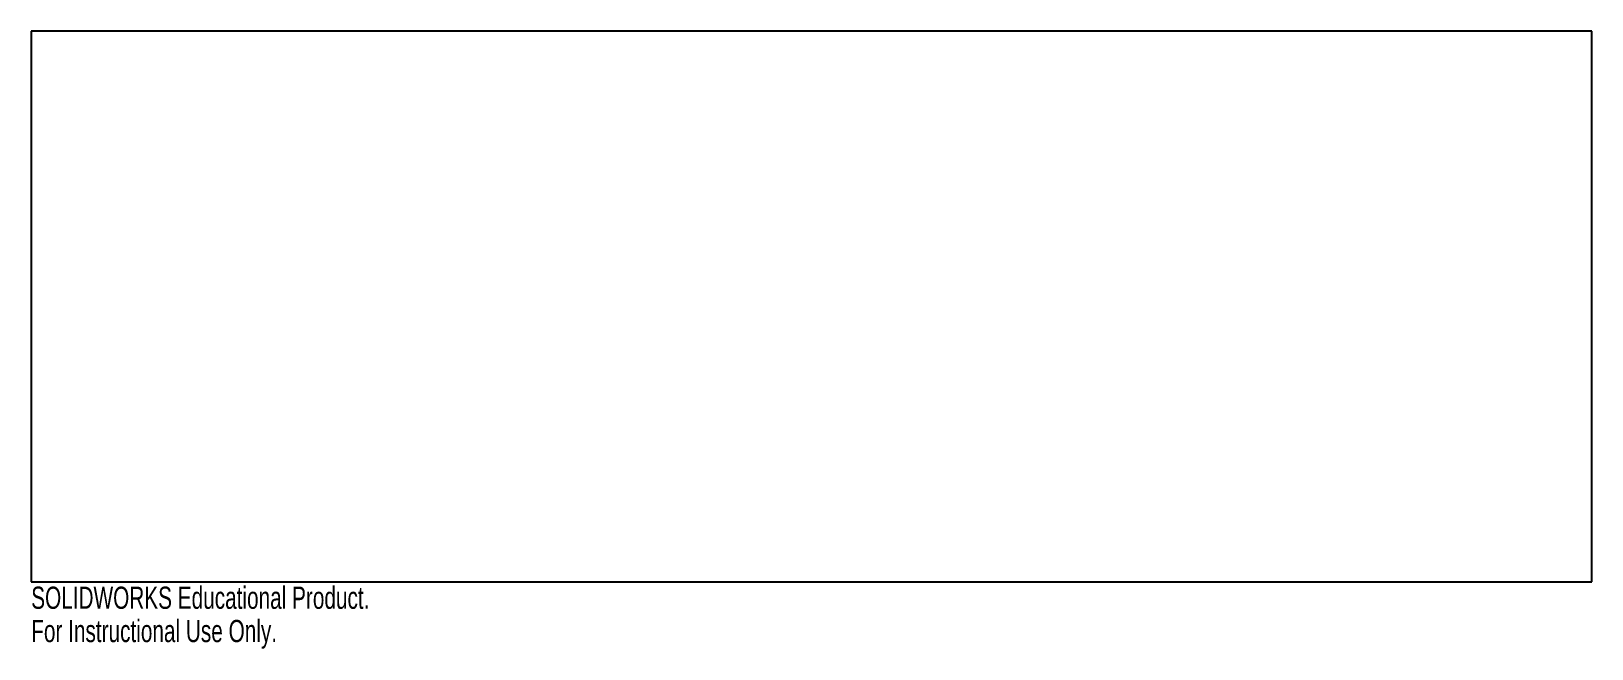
# Model space of a CAD drawing. Header units: millimetres. Extents: x -290 to 50, y -75 to 60.
import ezdxf

# ---------------------------------------------------------------- set-up
doc = ezdxf.new("R2010")
doc.units = ezdxf.units.MM
doc.styles.add('SLDTEXTSTYLE0', font='TXT', dxfattribs={"width": 0.7})

msp = doc.modelspace()

# ---------------------------------------------------------------- linework, layer by layer
at = {"color": 7, "linetype": 'Continuous', "lineweight": 25}
for p, q in [((-289.99, 60), (-289.99, -60)), ((50, 60), (-289.99, 60)), ((50, -60), (50, 60)), ((-289.99, -60), (50, -60))]:
    msp.add_line(p, q, dxfattribs=at)

# ---------------------------------------------------------------- texts
at = {"color": 7, "linetype": 'Continuous', "char_height": 4.8336, "attachment_point": 1, "style": 'SLDTEXTSTYLE0'}
for s, insert in [('SOLIDWORKS Educational Product.', (-289.99, -61.02)), ('For Instructional Use Only.', (-289.99, -68.27))]:
    msp.add_mtext(s, dxfattribs=dict(at, insert=insert))

doc.saveas('drawing.dxf')
